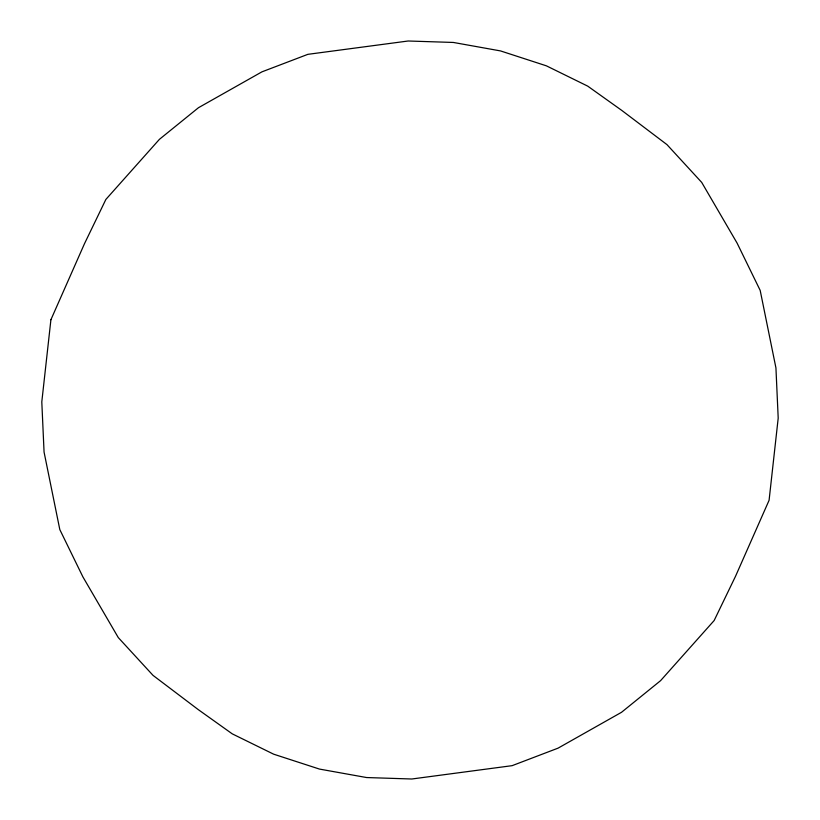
<?xml version="1.0" encoding="UTF-8"?>
<svg xmlns="http://www.w3.org/2000/svg" width="820" height="820" viewBox="0 0 820 820"><rect width="100%" height="100%" fill="white"/><g stroke="black" fill="none" stroke-linecap="round" stroke-linejoin="round"><path stroke-width="1.23" d="M50.912 319.718L41.799 401.882L44.065 452.076L59.819 529.607L82.892 576.87L118.275 637.57L153.032 675.383L198.112 709.505L232.265 733.859L273.654 754.185L319.472 769.078L366.591 777.544L411.804 779L512.121 765.665L558.072 748.147L621.529 712.293L660.592 680.651L714.138 620.545L735.519 576.296L769.088 500.282L778.2 418.118L775.935 367.924L760.181 290.393L737.108 243.13L701.725 182.429L666.967 144.617L621.888 110.495L587.735 86.141L546.345 65.815L500.528 50.922L453.409 42.456L408.196 41L307.879 54.335L261.928 71.852L198.471 107.707L159.408 139.349L105.862 199.455L84.48 243.704L50.912 319.718"/></g></svg>
